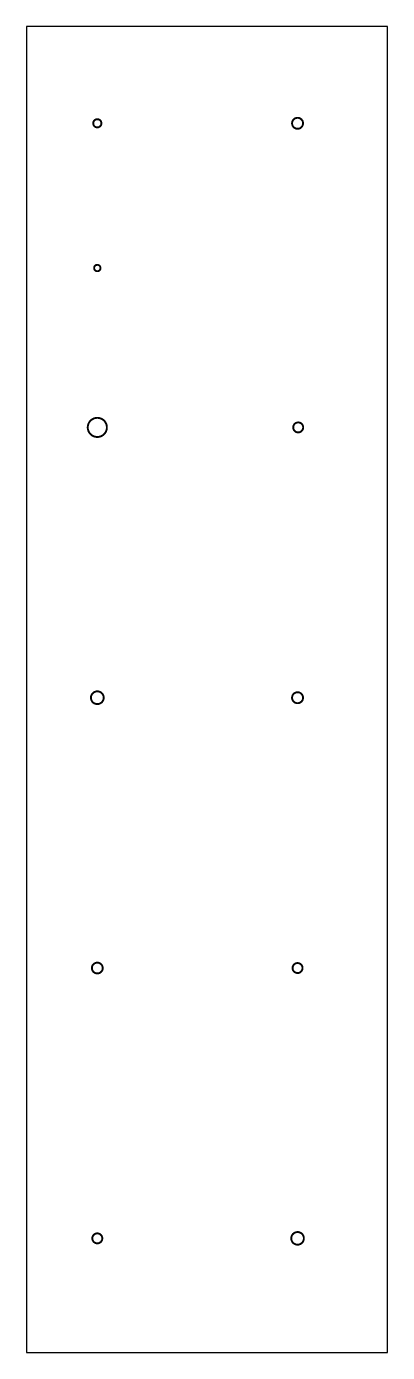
# Model space of a CAD drawing. Extents: x 0 to 29, y 0 to 106.
import ezdxf

# ---------------------------------------------------------------- set-up
doc = ezdxf.new("R2010")
doc.units = 0
doc.layers.add('20', color=253, linetype='CONTINUOUS')
doc.layers.add('21', color=253, linetype='CONTINUOUS')

msp = doc.modelspace()

# ---------------------------------------------------------------- linework, layer by layer
at = {"layer": '20'}
for p, q in [((28.753, 105.654), (0, 105.654)), ((0, 105.654), (0, 0)), ((28.753, 0), (28.753, 105.654)), ((0, 0), (28.753, 0))]:
    msp.add_line(p, q, dxfattribs=at)
at = {"layer": '21', "const_width": 0.1524}
for points in [[(5.6388, 97.6171, 1), (5.6388, 98.2677, 1), (5.6388, 97.6171)], [(21.59, 97.5054, 1), (21.59, 98.3794, 1), (21.59, 97.5054)], [(5.6388, 86.1568, 1), (5.6388, 86.6648, 1), (5.6388, 86.1568)], [(5.6388, 72.9488, 1), (5.6388, 74.4728, 1), (5.6388, 72.9488)], [(21.6408, 73.314, 1), (21.6408, 74.1076, 1), (21.6408, 73.314)], [(5.6388, 51.6636, 1), (5.6388, 52.6796, 1), (5.6388, 51.6636)], [(21.59, 51.7346, 1), (21.59, 52.6086, 1), (21.59, 51.7346)], [(5.6388, 30.2014, 1), (5.6388, 31.0635, 1), (5.6388, 30.2014)], [(21.59, 30.2356, 1), (21.59, 31.0292, 1), (21.59, 30.2356)], [(5.6388, 8.6964, 1), (5.6388, 9.49, 1), (5.6388, 8.6964)], [(21.59, 8.5903, 1), (21.59, 9.5961, 1), (21.59, 8.5903)]]:
    msp.add_lwpolyline(points, format="xyb", dxfattribs=at)

doc.saveas('drawing.dxf')
